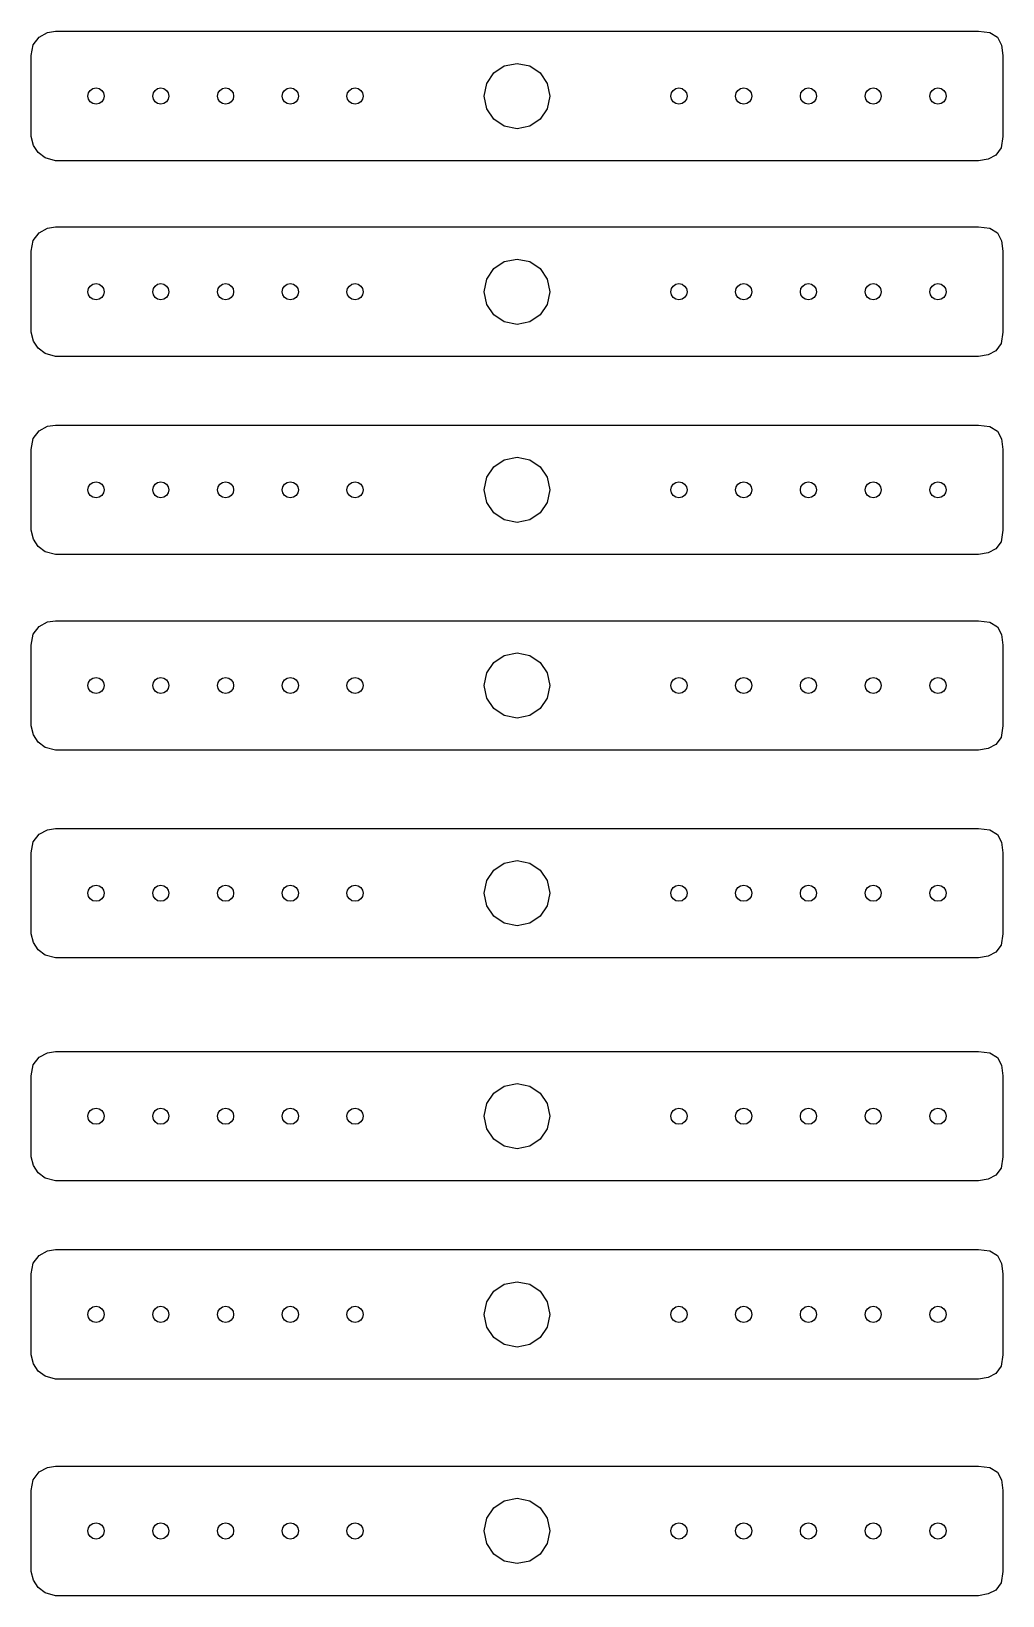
# Model space of a CAD drawing. Extents: x 0 to 450, y -1 to 305.
# Drawn here: x 90 to 150, y 200 to 296.6 of the extents above; entities that cross this region are included whole.
import ezdxf

# ---------------------------------------------------------------- set-up
doc = ezdxf.new("R2010")
doc.units = 0
doc.layers.add('Layer_1', color=7, linetype='CONTINUOUS')

msp = doc.modelspace()

# ---------------------------------------------------------------- linework, layer by layer
at = {"layer": 'Layer_1', "color": 7}
for points in [[(148.500028, 288.599759), (91.500029, 288.599759), (90.86088, 288.781058), (90.41686, 289.105444), (90.139407, 289.551976), (90.000018, 290.09977), (90.000018, 295.09976), (90.109068, 295.763151), (90.486682, 296.240361), (90.99598, 296.522273), (91.500029, 296.599743), (148.500028, 296.599743), (149.204934, 296.51993), (149.672604, 296.227858), (149.929003, 295.746726), (150.00001, 295.09976), (150.00001, 290.09977), (149.898523, 289.396641), (149.581193, 288.952367), (149.098254, 288.706777), (148.500028, 288.599759)], [(122.023766, 292.599759), (121.864729, 291.814404), (121.431023, 291.173074), (120.78775, 290.740677), (120.000015, 290.582121), (119.212281, 290.740677), (118.569008, 291.173074), (118.135301, 291.814404), (117.976265, 292.599759), (118.135301, 293.385114), (118.569008, 294.026444), (119.21228, 294.458841), (120.000015, 294.617397), (120.78775, 294.458841), (121.431023, 294.026444), (121.864729, 293.385114), (122.023766, 292.599759)], [(148.500028, 276.517402), (91.500029, 276.517402), (90.86088, 276.698702), (90.41686, 277.023088), (90.139407, 277.46962), (90.000018, 278.017413), (90.000018, 283.017403), (90.109068, 283.680795), (90.486682, 284.158004), (90.99598, 284.439916), (91.500029, 284.517386), (148.500028, 284.517386), (149.204934, 284.437574), (149.672604, 284.145502), (149.929003, 283.664369), (150.00001, 283.017403), (150.00001, 278.017413), (149.898523, 277.314285), (149.581193, 276.87001), (149.098254, 276.624421), (148.500028, 276.517402)], [(122.023766, 280.517402), (121.864729, 279.732047), (121.431023, 279.090717), (120.78775, 278.65832), (120.000015, 278.499765), (119.212281, 278.65832), (118.569008, 279.090717), (118.135301, 279.732047), (117.976265, 280.517402), (118.135301, 281.302758), (118.569008, 281.944087), (119.212281, 282.376484), (120.000015, 282.53504), (120.78775, 282.376484), (121.431023, 281.944087), (121.864729, 281.302758), (122.023766, 280.517402)], [(148.500028, 264.28564), (91.500029, 264.28564), (90.86088, 264.466939), (90.41686, 264.791325), (90.139407, 265.237857), (90.000018, 265.785651), (90.000018, 270.785639), (90.109068, 271.449031), (90.486682, 271.926241), (90.99598, 272.208152), (91.500029, 272.285622), (148.500028, 272.285622), (149.204934, 272.20581), (149.672604, 271.913738), (149.929003, 271.432606), (150.00001, 270.785639), (150.00001, 265.785651), (149.898523, 265.082522), (149.581193, 264.638248), (149.098254, 264.392658), (148.500028, 264.28564)], [(122.023766, 268.285637), (121.864729, 267.500282), (121.431023, 266.858952), (120.78775, 266.426555), (120.000015, 266.268), (119.212281, 266.426555), (118.569008, 266.858952), (118.135301, 267.500282), (117.976265, 268.285637), (118.135301, 269.070993), (118.569008, 269.712322), (119.212281, 270.144719), (120.000015, 270.303275), (120.78775, 270.144719), (121.431023, 269.712322), (121.864729, 269.070993), (122.023766, 268.285637)], [(148.500028, 252.203283), (91.500029, 252.203283), (90.86088, 252.384583), (90.41686, 252.708969), (90.139407, 253.155501), (90.000018, 253.703294), (90.000018, 258.703284), (90.109068, 259.366676), (90.486682, 259.843885), (90.99598, 260.125797), (91.500029, 260.203267), (148.500028, 260.203267), (149.204934, 260.123455), (149.672604, 259.831383), (149.929003, 259.35025), (150.00001, 258.703284), (150.00001, 253.703294), (149.898523, 253.000166), (149.581193, 252.555891), (149.098254, 252.310302), (148.500028, 252.203283)], [(122.023766, 256.203283), (121.864729, 255.417928), (121.431023, 254.776598), (120.78775, 254.344201), (120.000015, 254.185646), (119.212281, 254.344201), (118.569008, 254.776598), (118.135301, 255.417928), (117.976265, 256.203283), (118.135301, 256.988639), (118.569008, 257.629968), (119.212281, 258.062366), (120.000015, 258.220921), (120.78775, 258.062366), (121.431023, 257.629968), (121.864729, 256.988639), (122.023766, 256.203283)], [(148.500028, 239.377807), (91.500029, 239.377807), (90.86088, 239.559107), (90.41686, 239.883493), (90.139407, 240.330025), (90.000018, 240.877818), (90.000018, 245.877808), (90.109068, 246.5412), (90.486682, 247.018409), (90.99598, 247.300321), (91.500029, 247.377791), (148.500028, 247.377791), (149.204934, 247.297979), (149.672604, 247.005907), (149.929003, 246.524774), (150.00001, 245.877808), (150.00001, 240.877818), (149.898523, 240.17469), (149.581193, 239.730415), (149.098254, 239.484826), (148.500028, 239.377807)], [(122.023766, 243.377807), (121.864729, 242.592452), (121.431023, 241.951122), (120.78775, 241.518725), (120.000015, 241.360169), (119.212281, 241.518725), (118.569008, 241.951122), (118.135301, 242.592452), (117.976265, 243.377807), (118.135301, 244.163162), (118.569008, 244.804492), (119.212281, 245.236889), (120.000015, 245.395445), (120.78775, 245.236889), (121.431023, 244.804492), (121.864729, 244.163162), (122.023766, 243.377807)], [(148.500028, 225.607649), (91.500029, 225.607649), (90.86088, 225.788948), (90.41686, 226.113334), (90.139407, 226.559866), (90.000018, 227.10766), (90.000018, 232.10765), (90.109068, 232.771041), (90.486682, 233.248251), (90.99598, 233.530163), (91.500029, 233.607633), (148.500028, 233.607633), (149.204934, 233.52782), (149.672604, 233.235748), (149.929003, 232.754616), (150.00001, 232.10765), (150.00001, 227.10766), (149.898523, 226.404531), (149.581193, 225.960257), (149.098254, 225.714667), (148.500028, 225.607649)], [(122.023766, 229.607648), (121.864729, 228.822293), (121.431023, 228.180963), (120.78775, 227.748566), (120.000015, 227.59001), (119.212281, 227.748566), (118.569008, 228.180963), (118.135301, 228.822293), (117.976265, 229.607648), (118.135301, 230.393003), (118.569008, 231.034333), (119.212281, 231.46673), (120.000015, 231.625286), (120.78775, 231.46673), (121.431023, 231.034333), (121.864729, 230.393003), (122.023766, 229.607648)], [(148.500028, 213.369167), (91.500029, 213.369167), (90.86088, 213.550466), (90.41686, 213.874852), (90.139407, 214.321384), (90.000018, 214.869178), (90.000018, 219.869168), (90.109068, 220.532559), (90.486682, 221.009769), (90.99598, 221.291681), (91.500029, 221.369151), (148.500028, 221.369151), (149.204934, 221.289338), (149.672604, 220.997266), (149.929003, 220.516134), (150.00001, 219.869168), (150.00001, 214.869178), (149.898523, 214.166049), (149.581193, 213.721775), (149.098254, 213.476185), (148.500028, 213.369167)], [(122.023766, 217.369166), (121.864729, 216.583811), (121.431023, 215.942481), (120.78775, 215.510084), (120.000015, 215.351528), (119.212281, 215.510084), (118.569008, 215.942481), (118.135301, 216.583811), (117.976265, 217.369166), (118.135301, 218.154521), (118.569008, 218.795851), (119.212281, 219.228248), (120.000015, 219.386804), (120.78775, 219.228248), (121.431023, 218.795851), (121.864729, 218.154521), (122.023766, 217.369166)], [(148.500028, 200.000015), (91.500029, 200.000015), (90.86088, 200.181314), (90.41686, 200.505701), (90.139407, 200.952233), (90.000018, 201.500026), (90.000018, 206.500016), (90.109068, 207.163408), (90.486682, 207.640617), (90.99598, 207.922529), (91.500029, 207.999999), (148.500028, 207.999999), (149.204934, 207.920186), (149.672604, 207.628115), (149.929003, 207.146982), (150.00001, 206.500016), (150.00001, 201.500026), (149.898523, 200.796898), (149.581193, 200.352623), (149.098254, 200.107034), (148.500028, 200.000015)], [(122.023766, 204.000015), (121.864729, 203.21466), (121.431023, 202.57333), (120.78775, 202.140933), (120.000015, 201.982378), (119.212281, 202.140933), (118.569008, 202.57333), (118.135301, 203.21466), (117.976265, 204.000015), (118.135301, 204.785371), (118.569008, 205.4267), (119.212281, 205.859097), (120.000015, 206.017653), (120.78775, 205.859097), (121.431023, 205.4267), (121.864729, 204.785371), (122.023766, 204.000015)]]:
    msp.add_lwpolyline(points, dxfattribs=at)
at = {"layer": 'Layer_1', "color": 1}
for points in [[(94.500035, 292.599771), (94.460742, 292.405148), (94.353588, 292.246217), (94.194657, 292.139063), (94.000035, 292.099771), (93.805412, 292.139063), (93.646481, 292.246217), (93.539327, 292.405148), (93.500035, 292.599771), (93.539327, 292.794393), (93.646481, 292.953324), (93.805412, 293.060478), (94.000035, 293.099771), (94.194657, 293.060478), (94.353588, 292.953324), (94.460742, 292.794393), (94.500035, 292.599771)], [(98.500027, 292.599771), (98.460734, 292.405148), (98.35358, 292.246217), (98.194649, 292.139063), (98.000027, 292.099771), (97.805404, 292.139063), (97.646473, 292.246217), (97.539319, 292.405148), (97.500027, 292.599771), (97.539319, 292.794393), (97.646473, 292.953324), (97.805404, 293.060478), (98.000027, 293.099771), (98.194649, 293.060478), (98.35358, 292.953324), (98.460734, 292.794393), (98.500027, 292.599771)], [(102.500019, 292.599771), (102.460726, 292.405148), (102.353572, 292.246217), (102.194641, 292.139063), (102.000019, 292.099771), (101.805396, 292.139063), (101.646465, 292.246217), (101.539311, 292.405148), (101.500019, 292.599771), (101.539311, 292.794393), (101.646465, 292.953324), (101.805396, 293.060478), (102.000019, 293.099771), (102.194641, 293.060478), (102.353572, 292.953324), (102.460726, 292.794393), (102.500019, 292.599771)], [(106.500011, 292.599771), (106.460718, 292.405148), (106.353564, 292.246217), (106.194633, 292.139063), (106.000011, 292.099771), (105.805388, 292.139063), (105.646457, 292.246217), (105.539303, 292.405148), (105.500011, 292.599771), (105.539303, 292.794393), (105.646457, 292.953324), (105.805388, 293.060478), (106.000011, 293.099771), (106.194633, 293.060478), (106.353564, 292.953324), (106.460718, 292.794393), (106.500011, 292.599771)], [(110.500031, 292.599771), (110.460739, 292.405148), (110.353585, 292.246217), (110.194654, 292.139063), (110.000031, 292.099771), (109.805408, 292.139063), (109.646478, 292.246217), (109.539323, 292.405148), (109.500031, 292.599771), (109.539323, 292.794393), (109.646478, 292.953324), (109.805408, 293.060478), (110.000031, 293.099771), (110.194654, 293.060478), (110.353585, 292.953324), (110.460739, 292.794393), (110.500031, 292.599771)], [(130.500019, 292.599771), (130.460727, 292.405148), (130.353573, 292.246217), (130.194642, 292.139063), (130.000019, 292.099771), (129.805397, 292.139063), (129.646466, 292.246217), (129.539312, 292.405148), (129.500019, 292.599771), (129.539312, 292.794393), (129.646466, 292.953324), (129.805397, 293.060478), (130.000019, 293.099771), (130.194642, 293.060478), (130.353573, 292.953324), (130.460727, 292.794393), (130.500019, 292.599771)], [(134.500011, 292.599771), (134.460719, 292.405148), (134.353565, 292.246217), (134.194634, 292.139063), (134.000011, 292.099771), (133.805389, 292.139063), (133.646458, 292.246217), (133.539304, 292.405148), (133.500011, 292.599771), (133.539304, 292.794393), (133.646458, 292.953324), (133.805389, 293.060478), (134.000011, 293.099771), (134.194634, 293.060478), (134.353565, 292.953324), (134.460719, 292.794393), (134.500011, 292.599771)], [(138.500031, 292.599771), (138.460739, 292.405148), (138.353585, 292.246217), (138.194654, 292.139063), (138.000032, 292.099771), (137.805409, 292.139063), (137.646478, 292.246217), (137.539324, 292.405148), (137.500031, 292.599771), (137.539324, 292.794393), (137.646478, 292.953324), (137.805409, 293.060478), (138.000032, 293.099771), (138.194654, 293.060478), (138.353585, 292.953324), (138.460739, 292.794393), (138.500031, 292.599771)], [(142.500023, 292.599771), (142.460731, 292.405148), (142.353577, 292.246217), (142.194646, 292.139063), (142.000024, 292.099771), (141.805401, 292.139063), (141.64647, 292.246217), (141.539316, 292.405148), (141.500023, 292.599771), (141.539316, 292.794393), (141.64647, 292.953324), (141.805401, 293.060478), (142.000024, 293.099771), (142.194646, 293.060478), (142.353577, 292.953324), (142.460731, 292.794393), (142.500023, 292.599771)], [(146.500015, 292.599771), (146.460723, 292.405148), (146.353569, 292.246217), (146.194638, 292.139063), (146.000016, 292.099771), (145.805393, 292.139063), (145.646462, 292.246217), (145.539308, 292.405148), (145.500015, 292.599771), (145.539308, 292.794393), (145.646462, 292.953324), (145.805393, 293.060478), (146.000016, 293.099771), (146.194638, 293.060478), (146.353569, 292.953324), (146.460723, 292.794393), (146.500015, 292.599771)], [(94.500035, 280.517414), (94.460742, 280.322792), (94.353588, 280.163861), (94.194657, 280.056707), (94.000035, 280.017414), (93.805412, 280.056707), (93.646481, 280.163861), (93.539327, 280.322792), (93.500035, 280.517414), (93.539327, 280.712037), (93.646481, 280.870968), (93.805412, 280.978122), (94.000035, 281.017414), (94.194657, 280.978122), (94.353588, 280.870968), (94.460742, 280.712037), (94.500035, 280.517414)], [(98.500027, 280.517414), (98.460734, 280.322792), (98.35358, 280.163861), (98.194649, 280.056707), (98.000027, 280.017414), (97.805404, 280.056707), (97.646473, 280.163861), (97.539319, 280.322792), (97.500027, 280.517414), (97.539319, 280.712037), (97.646473, 280.870968), (97.805404, 280.978122), (98.000027, 281.017414), (98.194649, 280.978122), (98.35358, 280.870968), (98.460734, 280.712037), (98.500027, 280.517414)], [(102.500019, 280.517414), (102.460726, 280.322792), (102.353572, 280.163861), (102.194641, 280.056707), (102.000019, 280.017414), (101.805396, 280.056707), (101.646465, 280.163861), (101.539311, 280.322792), (101.500019, 280.517414), (101.539311, 280.712037), (101.646465, 280.870968), (101.805396, 280.978122), (102.000019, 281.017414), (102.194641, 280.978122), (102.353572, 280.870968), (102.460726, 280.712037), (102.500019, 280.517414)], [(106.500011, 280.517414), (106.460718, 280.322792), (106.353564, 280.163861), (106.194633, 280.056707), (106.000011, 280.017414), (105.805388, 280.056707), (105.646457, 280.163861), (105.539303, 280.322792), (105.500011, 280.517414), (105.539303, 280.712037), (105.646457, 280.870968), (105.805388, 280.978122), (106.000011, 281.017414), (106.194633, 280.978122), (106.353564, 280.870968), (106.460718, 280.712037), (106.500011, 280.517414)], [(110.500031, 280.517414), (110.460739, 280.322792), (110.353585, 280.163861), (110.194654, 280.056707), (110.000031, 280.017414), (109.805408, 280.056707), (109.646478, 280.163861), (109.539323, 280.322792), (109.500031, 280.517414), (109.539323, 280.712037), (109.646478, 280.870968), (109.805408, 280.978122), (110.000031, 281.017414), (110.194654, 280.978122), (110.353585, 280.870968), (110.460739, 280.712037), (110.500031, 280.517414)], [(130.500019, 280.517414), (130.460727, 280.322792), (130.353573, 280.163861), (130.194642, 280.056707), (130.000019, 280.017414), (129.805397, 280.056707), (129.646466, 280.163861), (129.539312, 280.322792), (129.500019, 280.517414), (129.539312, 280.712037), (129.646466, 280.870968), (129.805397, 280.978122), (130.000019, 281.017414), (130.194642, 280.978122), (130.353573, 280.870968), (130.460727, 280.712037), (130.500019, 280.517414)], [(134.500011, 280.517414), (134.460719, 280.322792), (134.353565, 280.163861), (134.194634, 280.056707), (134.000011, 280.017414), (133.805389, 280.056707), (133.646458, 280.163861), (133.539304, 280.322792), (133.500011, 280.517414), (133.539304, 280.712037), (133.646458, 280.870968), (133.805389, 280.978122), (134.000011, 281.017414), (134.194634, 280.978122), (134.353565, 280.870968), (134.460719, 280.712037), (134.500011, 280.517414)], [(138.500031, 280.517414), (138.460739, 280.322792), (138.353585, 280.163861), (138.194654, 280.056707), (138.000032, 280.017414), (137.805409, 280.056707), (137.646478, 280.163861), (137.539324, 280.322792), (137.500031, 280.517414), (137.539324, 280.712037), (137.646478, 280.870968), (137.805409, 280.978122), (138.000032, 281.017414), (138.194654, 280.978122), (138.353585, 280.870968), (138.460739, 280.712037), (138.500031, 280.517414)], [(142.500023, 280.517414), (142.460731, 280.322792), (142.353577, 280.163861), (142.194646, 280.056707), (142.000024, 280.017414), (141.805401, 280.056707), (141.64647, 280.163861), (141.539316, 280.322792), (141.500023, 280.517414), (141.539316, 280.712037), (141.64647, 280.870968), (141.805401, 280.978122), (142.000024, 281.017414), (142.194646, 280.978122), (142.353577, 280.870968), (142.460731, 280.712037), (142.500023, 280.517414)], [(146.500015, 280.517414), (146.460723, 280.322792), (146.353569, 280.163861), (146.194638, 280.056707), (146.000016, 280.017414), (145.805393, 280.056707), (145.646462, 280.163861), (145.539308, 280.322792), (145.500015, 280.517414), (145.539308, 280.712037), (145.646462, 280.870968), (145.805393, 280.978122), (146.000016, 281.017414), (146.194638, 280.978122), (146.353569, 280.870968), (146.460723, 280.712037), (146.500015, 280.517414)], [(94.500035, 268.285651), (94.460742, 268.091028), (94.353588, 267.932097), (94.194657, 267.824943), (94.000035, 267.78565), (93.805412, 267.824943), (93.646481, 267.932097), (93.539327, 268.091028), (93.500035, 268.285651), (93.539327, 268.480273), (93.646481, 268.639204), (93.805412, 268.746358), (94.000035, 268.78565), (94.194657, 268.746358), (94.353588, 268.639204), (94.460742, 268.480273), (94.500035, 268.285651)], [(98.500027, 268.285651), (98.460734, 268.091028), (98.35358, 267.932097), (98.194649, 267.824943), (98.000027, 267.78565), (97.805404, 267.824943), (97.646473, 267.932097), (97.539319, 268.091028), (97.500027, 268.285651), (97.539319, 268.480273), (97.646473, 268.639204), (97.805404, 268.746358), (98.000027, 268.78565), (98.194649, 268.746358), (98.35358, 268.639204), (98.460734, 268.480273), (98.500027, 268.285651)], [(102.500019, 268.285651), (102.460726, 268.091028), (102.353572, 267.932097), (102.194641, 267.824943), (102.000019, 267.78565), (101.805396, 267.824943), (101.646465, 267.932097), (101.539311, 268.091028), (101.500019, 268.285651), (101.539311, 268.480273), (101.646465, 268.639204), (101.805396, 268.746358), (102.000019, 268.78565), (102.194641, 268.746358), (102.353572, 268.639204), (102.460726, 268.480273), (102.500019, 268.285651)], [(106.500011, 268.285651), (106.460718, 268.091028), (106.353564, 267.932097), (106.194633, 267.824943), (106.000011, 267.78565), (105.805388, 267.824943), (105.646457, 267.932097), (105.539303, 268.091028), (105.500011, 268.285651), (105.539303, 268.480273), (105.646457, 268.639204), (105.805388, 268.746358), (106.000011, 268.78565), (106.194633, 268.746358), (106.353564, 268.639204), (106.460718, 268.480273), (106.500011, 268.285651)], [(110.500031, 268.285651), (110.460739, 268.091028), (110.353585, 267.932097), (110.194654, 267.824943), (110.000031, 267.78565), (109.805408, 267.824943), (109.646478, 267.932097), (109.539323, 268.091028), (109.500031, 268.285651), (109.539323, 268.480273), (109.646478, 268.639204), (109.805408, 268.746358), (110.000031, 268.78565), (110.194654, 268.746358), (110.353585, 268.639204), (110.460739, 268.480273), (110.500031, 268.285651)], [(130.500019, 268.285651), (130.460727, 268.091028), (130.353573, 267.932097), (130.194642, 267.824943), (130.000019, 267.78565), (129.805397, 267.824943), (129.646466, 267.932097), (129.539312, 268.091028), (129.500019, 268.285651), (129.539312, 268.480273), (129.646466, 268.639204), (129.805397, 268.746358), (130.000019, 268.78565), (130.194642, 268.746358), (130.353573, 268.639204), (130.460727, 268.480273), (130.500019, 268.285651)], [(134.500011, 268.285651), (134.460719, 268.091028), (134.353565, 267.932097), (134.194634, 267.824943), (134.000011, 267.78565), (133.805389, 267.824943), (133.646458, 267.932097), (133.539304, 268.091028), (133.500011, 268.285651), (133.539304, 268.480273), (133.646458, 268.639204), (133.805389, 268.746358), (134.000011, 268.78565), (134.194634, 268.746358), (134.353565, 268.639204), (134.460719, 268.480273), (134.500011, 268.285651)], [(138.500031, 268.285651), (138.460739, 268.091028), (138.353585, 267.932097), (138.194654, 267.824943), (138.000032, 267.78565), (137.805409, 267.824943), (137.646478, 267.932097), (137.539324, 268.091028), (137.500031, 268.285651), (137.539324, 268.480273), (137.646478, 268.639204), (137.805409, 268.746358), (138.000032, 268.78565), (138.194654, 268.746358), (138.353585, 268.639204), (138.460739, 268.480273), (138.500031, 268.285651)], [(142.500023, 268.285651), (142.460731, 268.091028), (142.353577, 267.932097), (142.194646, 267.824943), (142.000024, 267.78565), (141.805401, 267.824943), (141.64647, 267.932097), (141.539316, 268.091028), (141.500023, 268.285651), (141.539316, 268.480273), (141.64647, 268.639204), (141.805401, 268.746358), (142.000024, 268.78565), (142.194646, 268.746358), (142.353577, 268.639204), (142.460731, 268.480273), (142.500023, 268.285651)], [(146.500015, 268.285651), (146.460723, 268.091028), (146.353569, 267.932097), (146.194638, 267.824943), (146.000016, 267.78565), (145.805393, 267.824943), (145.646462, 267.932097), (145.539308, 268.091028), (145.500015, 268.285651), (145.539308, 268.480273), (145.646462, 268.639204), (145.805393, 268.746358), (146.000016, 268.78565), (146.194638, 268.746358), (146.353569, 268.639204), (146.460723, 268.480273), (146.500015, 268.285651)], [(94.500035, 256.203295), (94.460742, 256.008673), (94.353588, 255.849742), (94.194657, 255.742588), (94.000035, 255.703295), (93.805412, 255.742588), (93.646481, 255.849742), (93.539327, 256.008673), (93.500035, 256.203295), (93.539327, 256.397918), (93.646481, 256.556849), (93.805412, 256.664003), (94.000035, 256.703295), (94.194657, 256.664003), (94.353588, 256.556849), (94.460742, 256.397918), (94.500035, 256.203295)], [(98.500027, 256.203295), (98.460734, 256.008673), (98.35358, 255.849742), (98.194649, 255.742588), (98.000027, 255.703295), (97.805404, 255.742588), (97.646473, 255.849742), (97.539319, 256.008673), (97.500027, 256.203295), (97.539319, 256.397918), (97.646473, 256.556849), (97.805404, 256.664003), (98.000027, 256.703295), (98.194649, 256.664003), (98.35358, 256.556849), (98.460734, 256.397918), (98.500027, 256.203295)], [(102.500019, 256.203295), (102.460726, 256.008673), (102.353572, 255.849742), (102.194641, 255.742588), (102.000019, 255.703295), (101.805396, 255.742588), (101.646465, 255.849742), (101.539311, 256.008673), (101.500019, 256.203295), (101.539311, 256.397918), (101.646465, 256.556849), (101.805396, 256.664003), (102.000019, 256.703295), (102.194641, 256.664003), (102.353572, 256.556849), (102.460726, 256.397918), (102.500019, 256.203295)], [(106.500011, 256.203295), (106.460718, 256.008673), (106.353564, 255.849742), (106.194633, 255.742588), (106.000011, 255.703295), (105.805388, 255.742588), (105.646457, 255.849742), (105.539303, 256.008673), (105.500011, 256.203295), (105.539303, 256.397918), (105.646457, 256.556849), (105.805388, 256.664003), (106.000011, 256.703295), (106.194633, 256.664003), (106.353564, 256.556849), (106.460718, 256.397918), (106.500011, 256.203295)], [(110.500031, 256.203295), (110.460739, 256.008673), (110.353585, 255.849742), (110.194654, 255.742588), (110.000031, 255.703295), (109.805408, 255.742588), (109.646478, 255.849742), (109.539323, 256.008673), (109.500031, 256.203295), (109.539323, 256.397918), (109.646478, 256.556849), (109.805408, 256.664003), (110.000031, 256.703295), (110.194654, 256.664003), (110.353585, 256.556849), (110.460739, 256.397918), (110.500031, 256.203295)], [(130.500019, 256.203295), (130.460727, 256.008673), (130.353573, 255.849742), (130.194642, 255.742588), (130.000019, 255.703295), (129.805397, 255.742588), (129.646466, 255.849742), (129.539312, 256.008673), (129.500019, 256.203295), (129.539312, 256.397918), (129.646466, 256.556849), (129.805397, 256.664003), (130.000019, 256.703295), (130.194642, 256.664003), (130.353573, 256.556849), (130.460727, 256.397918), (130.500019, 256.203295)], [(134.500011, 256.203295), (134.460719, 256.008673), (134.353565, 255.849742), (134.194634, 255.742588), (134.000011, 255.703295), (133.805389, 255.742588), (133.646458, 255.849742), (133.539304, 256.008673), (133.500011, 256.203295), (133.539304, 256.397918), (133.646458, 256.556849), (133.805389, 256.664003), (134.000011, 256.703295), (134.194634, 256.664003), (134.353565, 256.556849), (134.460719, 256.397918), (134.500011, 256.203295)], [(138.500031, 256.203295), (138.460739, 256.008673), (138.353585, 255.849742), (138.194654, 255.742588), (138.000032, 255.703295), (137.805409, 255.742588), (137.646478, 255.849742), (137.539324, 256.008673), (137.500031, 256.203295), (137.539324, 256.397918), (137.646478, 256.556849), (137.805409, 256.664003), (138.000032, 256.703295), (138.194654, 256.664003), (138.353585, 256.556849), (138.460739, 256.397918), (138.500031, 256.203295)], [(142.500023, 256.203295), (142.460731, 256.008673), (142.353577, 255.849742), (142.194646, 255.742588), (142.000024, 255.703295), (141.805401, 255.742588), (141.64647, 255.849742), (141.539316, 256.008673), (141.500023, 256.203295), (141.539316, 256.397918), (141.64647, 256.556849), (141.805401, 256.664003), (142.000024, 256.703295), (142.194646, 256.664003), (142.353577, 256.556849), (142.460731, 256.397918), (142.500023, 256.203295)], [(146.500015, 256.203295), (146.460723, 256.008673), (146.353569, 255.849742), (146.194638, 255.742588), (146.000016, 255.703295), (145.805393, 255.742588), (145.646462, 255.849742), (145.539308, 256.008673), (145.500015, 256.203295), (145.539308, 256.397918), (145.646462, 256.556849), (145.805393, 256.664003), (146.000016, 256.703295), (146.194638, 256.664003), (146.353569, 256.556849), (146.460723, 256.397918), (146.500015, 256.203295)], [(94.500035, 243.377819), (94.460742, 243.183197), (94.353588, 243.024266), (94.194657, 242.917112), (94.000035, 242.877819), (93.805412, 242.917112), (93.646481, 243.024266), (93.539327, 243.183197), (93.500035, 243.377819), (93.539327, 243.572442), (93.646481, 243.731373), (93.805412, 243.838527), (94.000035, 243.877819), (94.194657, 243.838527), (94.353588, 243.731373), (94.460742, 243.572442), (94.500035, 243.377819)], [(98.500027, 243.377819), (98.460734, 243.183197), (98.35358, 243.024266), (98.194649, 242.917112), (98.000027, 242.877819), (97.805404, 242.917112), (97.646473, 243.024266), (97.539319, 243.183197), (97.500027, 243.377819), (97.539319, 243.572442), (97.646473, 243.731373), (97.805404, 243.838527), (98.000027, 243.877819), (98.194649, 243.838527), (98.35358, 243.731373), (98.460734, 243.572442), (98.500027, 243.377819)], [(102.500019, 243.377819), (102.460726, 243.183197), (102.353572, 243.024266), (102.194641, 242.917112), (102.000019, 242.877819), (101.805396, 242.917112), (101.646465, 243.024266), (101.539311, 243.183197), (101.500019, 243.377819), (101.539311, 243.572442), (101.646465, 243.731373), (101.805396, 243.838527), (102.000019, 243.877819), (102.194641, 243.838527), (102.353572, 243.731373), (102.460726, 243.572442), (102.500019, 243.377819)], [(106.500011, 243.377819), (106.460718, 243.183197), (106.353564, 243.024266), (106.194633, 242.917112), (106.000011, 242.877819), (105.805388, 242.917112), (105.646457, 243.024266), (105.539303, 243.183197), (105.500011, 243.377819), (105.539303, 243.572442), (105.646457, 243.731373), (105.805388, 243.838527), (106.000011, 243.877819), (106.194633, 243.838527), (106.353564, 243.731373), (106.460718, 243.572442), (106.500011, 243.377819)], [(110.500031, 243.377819), (110.460739, 243.183197), (110.353585, 243.024266), (110.194654, 242.917112), (110.000031, 242.877819), (109.805408, 242.917112), (109.646478, 243.024266), (109.539323, 243.183197), (109.500031, 243.377819), (109.539323, 243.572442), (109.646478, 243.731373), (109.805408, 243.838527), (110.000031, 243.877819), (110.194654, 243.838527), (110.353585, 243.731373), (110.460739, 243.572442), (110.500031, 243.377819)], [(130.500019, 243.377819), (130.460727, 243.183197), (130.353573, 243.024266), (130.194642, 242.917112), (130.000019, 242.877819), (129.805397, 242.917112), (129.646466, 243.024266), (129.539312, 243.183197), (129.500019, 243.377819), (129.539312, 243.572442), (129.646466, 243.731373), (129.805397, 243.838527), (130.000019, 243.877819), (130.194642, 243.838527), (130.353573, 243.731373), (130.460727, 243.572442), (130.500019, 243.377819)], [(134.500011, 243.377819), (134.460719, 243.183197), (134.353565, 243.024266), (134.194634, 242.917112), (134.000011, 242.877819), (133.805389, 242.917112), (133.646458, 243.024266), (133.539304, 243.183197), (133.500011, 243.377819), (133.539304, 243.572442), (133.646458, 243.731373), (133.805389, 243.838527), (134.000011, 243.877819), (134.194634, 243.838527), (134.353565, 243.731373), (134.460719, 243.572442), (134.500011, 243.377819)], [(138.500031, 243.377819), (138.460739, 243.183197), (138.353585, 243.024266), (138.194654, 242.917112), (138.000032, 242.877819), (137.805409, 242.917112), (137.646478, 243.024266), (137.539324, 243.183197), (137.500031, 243.377819), (137.539324, 243.572442), (137.646478, 243.731373), (137.805409, 243.838527), (138.000032, 243.877819), (138.194654, 243.838527), (138.353585, 243.731373), (138.460739, 243.572442), (138.500031, 243.377819)], [(142.500023, 243.377819), (142.460731, 243.183197), (142.353577, 243.024266), (142.194646, 242.917112), (142.000024, 242.877819), (141.805401, 242.917112), (141.64647, 243.024266), (141.539316, 243.183197), (141.500023, 243.377819), (141.539316, 243.572442), (141.64647, 243.731373), (141.805401, 243.838527), (142.000024, 243.877819), (142.194646, 243.838527), (142.353577, 243.731373), (142.460731, 243.572442), (142.500023, 243.377819)], [(146.500015, 243.377819), (146.460723, 243.183197), (146.353569, 243.024266), (146.194638, 242.917112), (146.000016, 242.877819), (145.805393, 242.917112), (145.646462, 243.024266), (145.539308, 243.183197), (145.500015, 243.377819), (145.539308, 243.572442), (145.646462, 243.731373), (145.805393, 243.838527), (146.000016, 243.877819), (146.194638, 243.838527), (146.353569, 243.731373), (146.460723, 243.572442), (146.500015, 243.377819)], [(94.500035, 229.607661), (94.460742, 229.413038), (94.353588, 229.254107), (94.194657, 229.146953), (94.000035, 229.107661), (93.805412, 229.146953), (93.646481, 229.254107), (93.539327, 229.413038), (93.500035, 229.607661), (93.539327, 229.802283), (93.646481, 229.961214), (93.805412, 230.068368), (94.000035, 230.107661), (94.194657, 230.068368), (94.353588, 229.961214), (94.460742, 229.802283), (94.500035, 229.607661)], [(98.500027, 229.607661), (98.460734, 229.413038), (98.35358, 229.254107), (98.194649, 229.146953), (98.000027, 229.107661), (97.805404, 229.146953), (97.646473, 229.254107), (97.539319, 229.413038), (97.500027, 229.607661), (97.539319, 229.802283), (97.646473, 229.961214), (97.805404, 230.068368), (98.000027, 230.107661), (98.194649, 230.068368), (98.35358, 229.961214), (98.460734, 229.802283), (98.500027, 229.607661)], [(102.500019, 229.607661), (102.460726, 229.413038), (102.353572, 229.254107), (102.194641, 229.146953), (102.000019, 229.107661), (101.805396, 229.146953), (101.646465, 229.254107), (101.539311, 229.413038), (101.500019, 229.607661), (101.539311, 229.802283), (101.646465, 229.961214), (101.805396, 230.068368), (102.000019, 230.107661), (102.194641, 230.068368), (102.353572, 229.961214), (102.460726, 229.802283), (102.500019, 229.607661)], [(106.500011, 229.607661), (106.460718, 229.413038), (106.353564, 229.254107), (106.194633, 229.146953), (106.000011, 229.107661), (105.805388, 229.146953), (105.646457, 229.254107), (105.539303, 229.413038), (105.500011, 229.607661), (105.539303, 229.802283), (105.646457, 229.961214), (105.805388, 230.068368), (106.000011, 230.107661), (106.194633, 230.068368), (106.353564, 229.961214), (106.460718, 229.802283), (106.500011, 229.607661)], [(110.500031, 229.607661), (110.460739, 229.413038), (110.353585, 229.254107), (110.194654, 229.146953), (110.000031, 229.107661), (109.805408, 229.146953), (109.646478, 229.254107), (109.539323, 229.413038), (109.500031, 229.607661), (109.539323, 229.802283), (109.646478, 229.961214), (109.805408, 230.068368), (110.000031, 230.107661), (110.194654, 230.068368), (110.353585, 229.961214), (110.460739, 229.802283), (110.500031, 229.607661)], [(130.500019, 229.607661), (130.460727, 229.413038), (130.353573, 229.254107), (130.194642, 229.146953), (130.000019, 229.107661), (129.805397, 229.146953), (129.646466, 229.254107), (129.539312, 229.413038), (129.500019, 229.607661), (129.539312, 229.802283), (129.646466, 229.961214), (129.805397, 230.068368), (130.000019, 230.107661), (130.194642, 230.068368), (130.353573, 229.961214), (130.460727, 229.802283), (130.500019, 229.607661)], [(134.500011, 229.607661), (134.460719, 229.413038), (134.353565, 229.254107), (134.194634, 229.146953), (134.000011, 229.107661), (133.805389, 229.146953), (133.646458, 229.254107), (133.539304, 229.413038), (133.500011, 229.607661), (133.539304, 229.802283), (133.646458, 229.961214), (133.805389, 230.068368), (134.000011, 230.107661), (134.194634, 230.068368), (134.353565, 229.961214), (134.460719, 229.802283), (134.500011, 229.607661)], [(138.500031, 229.607661), (138.460739, 229.413038), (138.353585, 229.254107), (138.194654, 229.146953), (138.000032, 229.107661), (137.805409, 229.146953), (137.646478, 229.254107), (137.539324, 229.413038), (137.500031, 229.607661), (137.539324, 229.802283), (137.646478, 229.961214), (137.805409, 230.068368), (138.000032, 230.107661), (138.194654, 230.068368), (138.353585, 229.961214), (138.460739, 229.802283), (138.500031, 229.607661)], [(142.500023, 229.607661), (142.460731, 229.413038), (142.353577, 229.254107), (142.194646, 229.146953), (142.000024, 229.107661), (141.805401, 229.146953), (141.64647, 229.254107), (141.539316, 229.413038), (141.500023, 229.607661), (141.539316, 229.802283), (141.64647, 229.961214), (141.805401, 230.068368), (142.000024, 230.107661), (142.194646, 230.068368), (142.353577, 229.961214), (142.460731, 229.802283), (142.500023, 229.607661)], [(146.500015, 229.607661), (146.460723, 229.413038), (146.353569, 229.254107), (146.194638, 229.146953), (146.000016, 229.107661), (145.805393, 229.146953), (145.646462, 229.254107), (145.539308, 229.413038), (145.500015, 229.607661), (145.539308, 229.802283), (145.646462, 229.961214), (145.805393, 230.068368), (146.000016, 230.107661), (146.194638, 230.068368), (146.353569, 229.961214), (146.460723, 229.802283), (146.500015, 229.607661)], [(94.500035, 217.369179), (94.460742, 217.174556), (94.353588, 217.015625), (94.194657, 216.908471), (94.000035, 216.869179), (93.805412, 216.908471), (93.646481, 217.015625), (93.539327, 217.174556), (93.500035, 217.369179), (93.539327, 217.563801), (93.646481, 217.722732), (93.805412, 217.829886), (94.000035, 217.869179), (94.194657, 217.829886), (94.353588, 217.722732), (94.460742, 217.563801), (94.500035, 217.369179)], [(98.500027, 217.369179), (98.460734, 217.174556), (98.35358, 217.015625), (98.194649, 216.908471), (98.000027, 216.869179), (97.805404, 216.908471), (97.646473, 217.015625), (97.539319, 217.174556), (97.500027, 217.369179), (97.539319, 217.563801), (97.646473, 217.722732), (97.805404, 217.829886), (98.000027, 217.869179), (98.194649, 217.829886), (98.35358, 217.722732), (98.460734, 217.563801), (98.500027, 217.369179)], [(102.500019, 217.369179), (102.460726, 217.174556), (102.353572, 217.015625), (102.194641, 216.908471), (102.000019, 216.869179), (101.805396, 216.908471), (101.646465, 217.015625), (101.539311, 217.174556), (101.500019, 217.369179), (101.539311, 217.563801), (101.646465, 217.722732), (101.805396, 217.829886), (102.000019, 217.869179), (102.194641, 217.829886), (102.353572, 217.722732), (102.460726, 217.563801), (102.500019, 217.369179)], [(106.500011, 217.369179), (106.460718, 217.174556), (106.353564, 217.015625), (106.194633, 216.908471), (106.000011, 216.869179), (105.805388, 216.908471), (105.646457, 217.015625), (105.539303, 217.174556), (105.500011, 217.369179), (105.539303, 217.563801), (105.646457, 217.722732), (105.805388, 217.829886), (106.000011, 217.869179), (106.194633, 217.829886), (106.353564, 217.722732), (106.460718, 217.563801), (106.500011, 217.369179)], [(110.500031, 217.369179), (110.460739, 217.174556), (110.353585, 217.015625), (110.194654, 216.908471), (110.000031, 216.869179), (109.805408, 216.908471), (109.646478, 217.015625), (109.539323, 217.174556), (109.500031, 217.369179), (109.539323, 217.563801), (109.646478, 217.722732), (109.805408, 217.829886), (110.000031, 217.869179), (110.194654, 217.829886), (110.353585, 217.722732), (110.460739, 217.563801), (110.500031, 217.369179)], [(130.500019, 217.369179), (130.460727, 217.174556), (130.353573, 217.015625), (130.194642, 216.908471), (130.000019, 216.869179), (129.805397, 216.908471), (129.646466, 217.015625), (129.539312, 217.174556), (129.500019, 217.369179), (129.539312, 217.563801), (129.646466, 217.722732), (129.805397, 217.829886), (130.000019, 217.869179), (130.194642, 217.829886), (130.353573, 217.722732), (130.460727, 217.563801), (130.500019, 217.369179)], [(134.500011, 217.369179), (134.460719, 217.174556), (134.353565, 217.015625), (134.194634, 216.908471), (134.000011, 216.869179), (133.805389, 216.908471), (133.646458, 217.015625), (133.539304, 217.174556), (133.500011, 217.369179), (133.539304, 217.563801), (133.646458, 217.722732), (133.805389, 217.829886), (134.000011, 217.869179), (134.194634, 217.829886), (134.353565, 217.722732), (134.460719, 217.563801), (134.500011, 217.369179)], [(138.500031, 217.369179), (138.460739, 217.174556), (138.353585, 217.015625), (138.194654, 216.908471), (138.000032, 216.869179), (137.805409, 216.908471), (137.646478, 217.015625), (137.539324, 217.174556), (137.500031, 217.369179), (137.539324, 217.563801), (137.646478, 217.722732), (137.805409, 217.829886), (138.000032, 217.869179), (138.194654, 217.829886), (138.353585, 217.722732), (138.460739, 217.563801), (138.500031, 217.369179)], [(142.500023, 217.369179), (142.460731, 217.174556), (142.353577, 217.015625), (142.194646, 216.908471), (142.000024, 216.869179), (141.805401, 216.908471), (141.64647, 217.015625), (141.539316, 217.174556), (141.500023, 217.369179), (141.539316, 217.563801), (141.64647, 217.722732), (141.805401, 217.829886), (142.000024, 217.869179), (142.194646, 217.829886), (142.353577, 217.722732), (142.460731, 217.563801), (142.500023, 217.369179)], [(146.500015, 217.369179), (146.460723, 217.174556), (146.353569, 217.015625), (146.194638, 216.908471), (146.000016, 216.869179), (145.805393, 216.908471), (145.646462, 217.015625), (145.539308, 217.174556), (145.500015, 217.369179), (145.539308, 217.563801), (145.646462, 217.722732), (145.805393, 217.829886), (146.000016, 217.869179), (146.194638, 217.829886), (146.353569, 217.722732), (146.460723, 217.563801), (146.500015, 217.369179)], [(94.500035, 204.000027), (94.460742, 203.805404), (94.353588, 203.646474), (94.194657, 203.539319), (94.000035, 203.500027), (93.805412, 203.539319), (93.646481, 203.646474), (93.539327, 203.805404), (93.500035, 204.000027), (93.539327, 204.19465), (93.646481, 204.353581), (93.805412, 204.460735), (94.000035, 204.500027), (94.194657, 204.460735), (94.353588, 204.353581), (94.460742, 204.19465), (94.500035, 204.000027)], [(98.500027, 204.000027), (98.460734, 203.805404), (98.35358, 203.646474), (98.194649, 203.539319), (98.000027, 203.500027), (97.805404, 203.539319), (97.646473, 203.646474), (97.539319, 203.805404), (97.500027, 204.000027), (97.539319, 204.19465), (97.646473, 204.353581), (97.805404, 204.460735), (98.000027, 204.500027), (98.194649, 204.460735), (98.35358, 204.353581), (98.460734, 204.19465), (98.500027, 204.000027)], [(102.500019, 204.000027), (102.460726, 203.805404), (102.353572, 203.646474), (102.194641, 203.539319), (102.000019, 203.500027), (101.805396, 203.539319), (101.646465, 203.646474), (101.539311, 203.805404), (101.500019, 204.000027), (101.539311, 204.19465), (101.646465, 204.353581), (101.805396, 204.460735), (102.000019, 204.500027), (102.194641, 204.460735), (102.353572, 204.353581), (102.460726, 204.19465), (102.500019, 204.000027)], [(106.500011, 204.000027), (106.460718, 203.805404), (106.353564, 203.646474), (106.194633, 203.539319), (106.000011, 203.500027), (105.805388, 203.539319), (105.646457, 203.646474), (105.539303, 203.805404), (105.500011, 204.000027), (105.539303, 204.19465), (105.646457, 204.353581), (105.805388, 204.460735), (106.000011, 204.500027), (106.194633, 204.460735), (106.353564, 204.353581), (106.460718, 204.19465), (106.500011, 204.000027)], [(110.500031, 204.000027), (110.460739, 203.805404), (110.353585, 203.646474), (110.194654, 203.539319), (110.000031, 203.500027), (109.805408, 203.539319), (109.646478, 203.646474), (109.539323, 203.805404), (109.500031, 204.000027), (109.539323, 204.19465), (109.646478, 204.353581), (109.805408, 204.460735), (110.000031, 204.500027), (110.194654, 204.460735), (110.353585, 204.353581), (110.460739, 204.19465), (110.500031, 204.000027)], [(130.500019, 204.000027), (130.460727, 203.805404), (130.353573, 203.646474), (130.194642, 203.539319), (130.000019, 203.500027), (129.805397, 203.539319), (129.646466, 203.646474), (129.539312, 203.805404), (129.500019, 204.000027), (129.539312, 204.19465), (129.646466, 204.353581), (129.805397, 204.460735), (130.000019, 204.500027), (130.194642, 204.460735), (130.353573, 204.353581), (130.460727, 204.19465), (130.500019, 204.000027)], [(134.500011, 204.000027), (134.460719, 203.805404), (134.353565, 203.646474), (134.194634, 203.539319), (134.000011, 203.500027), (133.805389, 203.539319), (133.646458, 203.646474), (133.539304, 203.805404), (133.500011, 204.000027), (133.539304, 204.19465), (133.646458, 204.353581), (133.805389, 204.460735), (134.000011, 204.500027), (134.194634, 204.460735), (134.353565, 204.353581), (134.460719, 204.19465), (134.500011, 204.000027)], [(138.500031, 204.000027), (138.460739, 203.805404), (138.353585, 203.646474), (138.194654, 203.539319), (138.000032, 203.500027), (137.805409, 203.539319), (137.646478, 203.646474), (137.539324, 203.805404), (137.500031, 204.000027), (137.539324, 204.19465), (137.646478, 204.353581), (137.805409, 204.460735), (138.000032, 204.500027), (138.194654, 204.460735), (138.353585, 204.353581), (138.460739, 204.19465), (138.500031, 204.000027)], [(142.500023, 204.000027), (142.460731, 203.805404), (142.353577, 203.646474), (142.194646, 203.539319), (142.000024, 203.500027), (141.805401, 203.539319), (141.64647, 203.646474), (141.539316, 203.805404), (141.500023, 204.000027), (141.539316, 204.19465), (141.64647, 204.353581), (141.805401, 204.460735), (142.000024, 204.500027), (142.194646, 204.460735), (142.353577, 204.353581), (142.460731, 204.19465), (142.500023, 204.000027)], [(146.500015, 204.000027), (146.460723, 203.805404), (146.353569, 203.646474), (146.194638, 203.539319), (146.000016, 203.500027), (145.805393, 203.539319), (145.646462, 203.646474), (145.539308, 203.805404), (145.500015, 204.000027), (145.539308, 204.19465), (145.646462, 204.353581), (145.805393, 204.460735), (146.000016, 204.500027), (146.194638, 204.460735), (146.353569, 204.353581), (146.460723, 204.19465), (146.500015, 204.000027)]]:
    msp.add_lwpolyline(points, dxfattribs=at)

doc.saveas('drawing.dxf')
